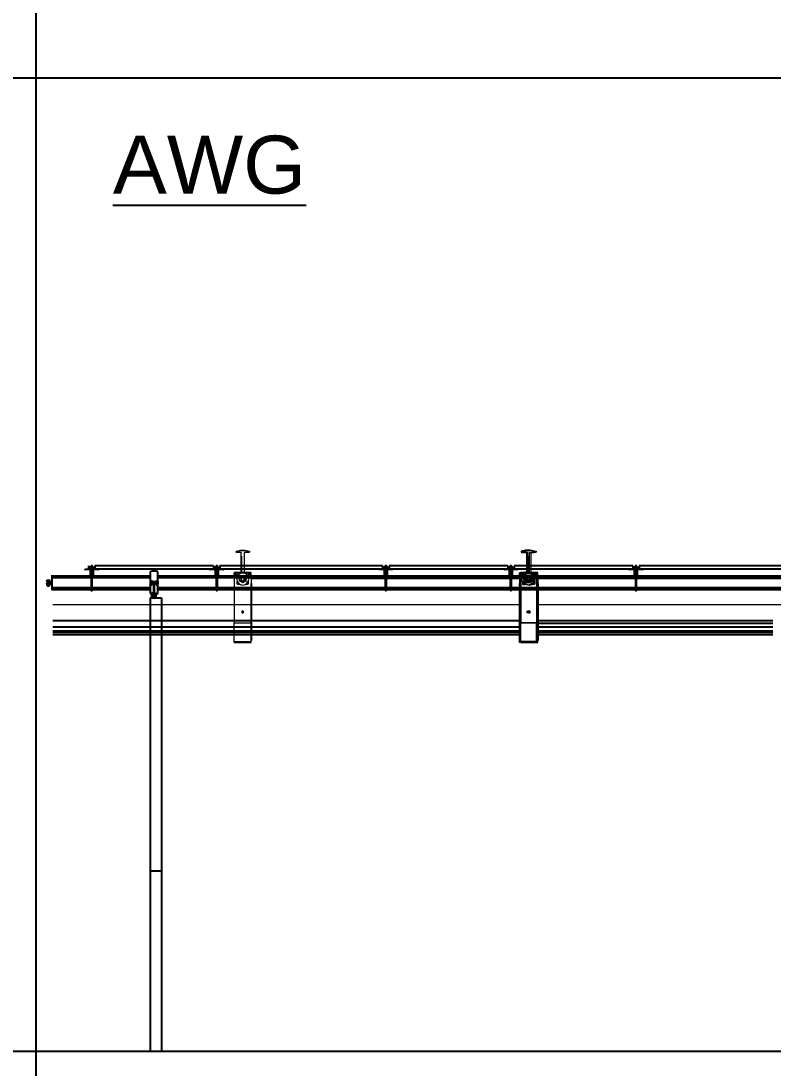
# Model space of a CAD drawing. Header units: feet. Extents: x 0.3 to 98.5, y -18.6 to 31.5.
# Drawn here: x 77.44 to 82.82, y -8.31 to -0.84 of the extents above; entities that cross this region are included whole.
import ezdxf

# ---------------------------------------------------------------- set-up
doc = ezdxf.new("R2010")
doc.units = ezdxf.units.FT
doc.header["$MEASUREMENT"] = 0
for name, color, linetype in [('ATI CENTER SUPPORT', 7, 'Continuous'), ('ATI_EARTH', 34, 'Continuous'), ('DC FEEEDERS', 1, 'Continuous'), ('DC STRING CABLES', 30, 'Continuous')]:
    doc.layers.add(name, color=color, linetype=linetype)
doc.layers.add('G-NPLT', color=67, linetype='Continuous', plot=False)
doc.styles.add('NEI-A', font='arial.ttf')

# ---------------------------------------------------------------- blocks, each defined once
blk = doc.blocks.new('CLAMP')
at = {"color": 3, "linetype": 'Continuous', "lineweight": 15}
for p, q in [((-0.0144, 0.1299), (-0.0144, 0.1287)), ((-0.0048, 0.1326), (-0.0142, 0.1302)), ((-0.0048, 0.1315), (-0.0142, 0.129)), ((-0.0142, 0.1302), (-0.0142, 0.129)), ((-0.0131, 0.1275), (-0.004, 0.1275)), ((-0.0048, 0.1326), (-0.0048, 0.1315)), ((0.0048, 0.1326), (-0.0048, 0.1326)), ((0.0048, 0.1315), (-0.0048, 0.1315)), ((-0.0032, 0.1267), (-0.0032, 0.091)), ((0.0032, 0.1242), (0.0032, 0.1267)), ((0.0032, 0.091), (0.0032, 0.1242)), ((0.004, 0.1275), (0.0131, 0.1275)), ((0.0048, 0.1326), (0.0048, 0.1315)), ((0.0142, 0.1302), (0.0048, 0.1326)), ((0.0142, 0.129), (0.0048, 0.1315)), ((0.0142, 0.1302), (0.0142, 0.129)), ((0.0144, 0.1299), (0.0144, 0.1287)), ((-0.0032, 0.0921), (-0.0037, 0.0916)), ((-0.0037, 0.0916), (-0.0037, 0.0905)), ((-0.0037, 0.0916), (-0.0037, 0.0916)), ((-0.0032, 0.091), (-0.0037, 0.0905)), ((-0.0037, 0.0905), (-0.0032, 0.09)), ((-0.0032, 0.09), (-0.0032, 0.0851)), ((0.0032, 0.0921), (0.0037, 0.0916)), ((0.0032, 0.091), (0.0037, 0.0905)), ((0.0037, 0.0905), (0.0032, 0.09)), ((0.0032, 0.0839), (0.0032, 0.09)), ((0.0037, 0.0916), (0.0037, 0.0905)), ((0.0037, 0.0916), (0.0037, 0.0916)), ((-0.0182, 0.0808), (-0.0182, 0.0839)), ((-0.0182, 0.0782), (-0.0182, 0.0808)), ((-0.0182, 0.0808), (-0.0117, 0.0808)), ((-0.0182, 0.0782), (-0.0182, 0.0778)), ((-0.0182, 0.0782), (-0.0117, 0.0782)), ((-0.0182, 0.0778), (-0.0182, 0.0758)), ((-0.0117, 0.0778), (-0.0182, 0.0778)), ((-0.0182, 0.0758), (-0.0182, -0.0236)), ((-0.0117, 0.0758), (-0.0182, 0.0758)), ((-0.0117, 0.0828), (-0.0117, 0.0821)), ((-0.0117, 0.0821), (-0.0117, 0.0755)), ((-0.0072, 0.0839), (-0.0102, 0.0837)), ((-0.0102, 0.0839), (-0.0102, 0.0837)), ((-0.0036, 0.0766), (-0.0072, 0.0745)), ((-0.0072, 0.0704), (-0.0072, 0.0745)), ((-0.0072, 0.0662), (-0.0072, 0.0704)), ((-0.0035, 0.0851), (-0.0049, 0.0851)), ((-0.0035, 0.0851), (-0.0049, 0.0851)), ((-0.0049, 0.0848), (-0.0041, 0.0848)), ((-0.0041, 0.0841), (-0.0049, 0.084)), ((-0.0041, 0.0848), (-0.0041, 0.0841)), ((0, 0.0787), (-0.0036, 0.0766)), ((0.0036, 0.0766), (0, 0.0787)), ((0.0072, 0.0745), (0.0036, 0.0766)), ((0.0102, 0.0837), (0.0072, 0.0839)), ((0.0072, 0.0704), (0.0072, 0.0745)), ((0.0072, 0.0662), (0.0072, 0.0704)), ((0.0102, 0.0839), (0.0102, 0.0837)), ((0.0117, 0.0828), (0.0117, 0.0821)), ((0.0117, 0.0755), (0.0117, 0.0821)), ((0.0117, 0.0808), (0.0182, 0.0808)), ((0.0117, 0.0782), (0.0182, 0.0782)), ((0.0182, 0.0778), (0.0117, 0.0778)), ((0.0182, 0.0758), (0.0117, 0.0758)), ((0.0182, 0.0808), (0.0182, 0.0839)), ((0.0182, 0.0782), (0.0182, 0.0808)), ((0.0182, 0.0782), (0.0182, 0.0778)), ((0.0182, 0.0778), (0.0182, 0.0758)), ((0.0182, 0.0758), (0.0182, -0.0236)), ((-0.0117, 0.0652), (-0.0117, 0.0605)), ((-0.0101, 0.0589), (-0.0056, 0.0589)), ((-0.0072, 0.0662), (-0.0036, 0.0642)), ((-0.0036, 0.0642), (0, 0.0621)), ((0, 0.0621), (0.0036, 0.0642)), ((0.0036, 0.0642), (0.0072, 0.0662)), ((0.0056, 0.0589), (0.0101, 0.0589)), ((0.0117, 0.0605), (0.0117, 0.0652)), ((0.0182, -0.0236), (-0.0182, -0.0236)), ((-0.0182, -0.0633), (-0.0182, -0.0236)), ((0.0182, -0.0633), (0.0182, -0.0236)), ((0.0182, -0.0633), (-0.0182, -0.0633)), ((-0.0182, -0.0657), (-0.0182, -0.0633)), ((0.0182, -0.0657), (-0.0182, -0.0657)), ((0.0182, -0.0657), (0.0182, -0.0633))]:
    blk.add_line(p, q, dxfattribs=at)
at = {"color": 3}
for p, q in [((-0.0182, 0.0839), (0.0182, 0.0839)), ((-0.0182, 0.0612), (-0.0182, -0.0612))]:
    blk.add_line(p, q, dxfattribs=at)
at = {"color": 3, "linetype": 'Continuous', "lineweight": 15}
for radius in [0.0128, 0.0048, 0.0036]:
    blk.add_circle((0, 0.0704), radius, dxfattribs=at)
at = {"color": 3}
blk.add_circle((0, 0), 0.00147, dxfattribs=at)
at = {"color": 3, "linetype": 'Continuous', "lineweight": 15}
for centre, radius, start, end in [((-0.0141, 0.1299), 0.0003, 104.672, 179.9818), ((-0.0141, 0.1287), 0.0003, 104.672, 179.9818), ((-0.0131, 0.1287), 0.00128, 180.0273, 270.0273), ((-0.004, 0.1267), 0.000799, 0.0273, 90.0273), ((0.004, 0.1267), 0.000799, 89.9727, 179.9727), ((0.0131, 0.1287), 0.00128, 269.9727, 359.9727), ((0.0141, 0.1299), 0.0003, 0.0182, 75.328), ((0.0141, 0.1287), 0.0003, 0.0182, 75.328), ((-0.0103, 0.0829), 0.00139, 133.1103, 183.5333), ((-0.0101, 0.0821), 0.0016, 93.3224, 179.9748), ((0, 0.0704), 0.00719, 120, 180), ((0, 0.0704), 0.00719, 180, 240), ((-0.0042, 0.0851), 0.00101, 273.3224, 359.9748), ((0, 0.0704), 0.00719, 60, 120), ((0, 0.0704), 0.00719, 0, 60), ((0, 0.0704), 0.00719, 300, 0), ((0.0101, 0.0821), 0.0016, 0.0252, 86.6776), ((0.0102, 0.0828), 0.00154, 359.0792, 44.4283), ((-0.0101, 0.0605), 0.0016, 180.0273, 270.0273), ((0, 0.0704), 0.00719, 240, 300), ((0.0101, 0.0605), 0.0016, 269.9727, 359.9727)]:
    blk.add_arc(centre, radius, start, end, dxfattribs=at)
blk.add_ellipse((-0.0042, 0.0859), major_axis=(0, 0.00107), ratio=0.942202, start_param=3.200091, end_param=4.712389, dxfattribs=at)

msp = doc.modelspace()

# ---------------------------------------------------------------- linework, layer by layer
at = {"color": 7, "linetype": 'Continuous', "lineweight": 25}
for p, q in [((77.90399, -4.75484), (77.90399, -4.75281)), ((77.93434, -4.75484), (77.90399, -4.75484)), ((77.92787, -4.72853), (77.92787, -4.75281)), ((77.93434, -4.75281), (77.92787, -4.75281)), ((77.93434, -4.75484), (77.93434, -4.75281)), ((77.93798, -4.74431), (77.93596, -4.74431)), ((77.93596, -4.74431), (77.93596, -4.75119)), ((77.93596, -4.75119), (77.93798, -4.75119)), ((77.93798, -4.74431), (77.93798, -4.75119)), ((77.93839, -4.74593), (77.93839, -4.79611)), ((77.9396, -4.74067), (77.9396, -4.7427)), ((77.96145, -4.74067), (77.9396, -4.74067)), ((77.96145, -4.7427), (77.9396, -4.7427)), ((77.9396, -4.74593), (77.9396, -4.79611)), ((77.95943, -4.74391), (77.94162, -4.74391)), ((77.94324, -4.73719), (77.94324, -4.73865)), ((77.94365, -4.73719), (77.94324, -4.73719)), ((77.94324, -4.73946), (77.94324, -4.73865)), ((77.94324, -4.73946), (77.94365, -4.73944)), ((77.94324, -4.74391), (77.94324, -4.74472)), ((77.94324, -4.74391), (77.94366, -4.74393)), ((77.94324, -4.74472), (77.94324, -4.74618)), ((77.94324, -4.74618), (77.95781, -4.74618)), ((77.94365, -4.73549), (77.94365, -4.74067)), ((77.94365, -4.73549), (77.95741, -4.73549)), ((77.94368, -4.74391), (77.94368, -4.74472)), ((77.94368, -4.74391), (77.94481, -4.74398)), ((77.94446, -4.73191), (77.94446, -4.73137)), ((77.94446, -4.73137), (77.9566, -4.73137)), ((77.94446, -4.73549), (77.94446, -4.73191)), ((77.94446, -4.752), (77.94446, -4.74618)), ((77.9566, -4.752), (77.94446, -4.752)), ((77.94463, -4.74391), (77.94463, -4.74397)), ((77.94495, -4.74391), (77.94495, -4.74472)), ((77.94495, -4.74391), (77.94601, -4.74399)), ((77.94601, -4.74399), (77.94601, -4.74425)), ((77.94648, -4.72489), (77.94648, -4.73137)), ((77.94648, -4.72489), (77.95457, -4.72489)), ((77.94648, -4.752), (77.94648, -4.79813)), ((77.94648, -4.75999), (77.94739, -4.7609)), ((77.94648, -4.75999), (77.95457, -4.75999)), ((77.94689, -4.74391), (77.94689, -4.74472)), ((77.94689, -4.74391), (77.94758, -4.74399)), ((77.95366, -4.7609), (77.94739, -4.7609)), ((77.94758, -4.74399), (77.94758, -4.74447)), ((77.94926, -4.74391), (77.94926, -4.74472)), ((77.94926, -4.74472), (77.95179, -4.74391)), ((77.94926, -4.74391), (77.9495, -4.74399)), ((77.9495, -4.74399), (77.9495, -4.74464)), ((77.95053, -4.73549), (77.95053, -4.73191)), ((77.95053, -4.73611), (77.95053, -4.74067)), ((77.95053, -4.74618), (77.95053, -4.75146)), ((77.95179, -4.74391), (77.95179, -4.74472)), ((77.95417, -4.74391), (77.95348, -4.74399)), ((77.95366, -4.7609), (77.95457, -4.75999)), ((77.95417, -4.74391), (77.95417, -4.74472)), ((77.95457, -4.73137), (77.95457, -4.72489)), ((77.95457, -4.79813), (77.95457, -4.752)), ((77.95611, -4.74391), (77.95504, -4.74399)), ((77.95611, -4.74391), (77.95611, -4.74472)), ((77.95737, -4.74391), (77.95611, -4.74398)), ((77.95642, -4.74397), (77.95642, -4.74391)), ((77.9566, -4.73137), (77.9566, -4.73191)), ((77.9566, -4.73549), (77.9566, -4.73191)), ((77.9566, -4.74618), (77.9566, -4.752)), ((77.95737, -4.74391), (77.95737, -4.74472)), ((77.95781, -4.74391), (77.95737, -4.74393)), ((77.95741, -4.73549), (77.95741, -4.74067)), ((77.95781, -4.73719), (77.95741, -4.73719)), ((77.95781, -4.73946), (77.95741, -4.73944)), ((77.95781, -4.73946), (77.95781, -4.73719)), ((77.95781, -4.74618), (77.95781, -4.74391)), ((77.96145, -4.7427), (77.96145, -4.74067)), ((77.96145, -4.79611), (77.96145, -4.74593)), ((77.96267, -4.79611), (77.96267, -4.74593)), ((77.96509, -4.74431), (77.96307, -4.74431)), ((77.96307, -4.75119), (77.96307, -4.74431)), ((77.96307, -4.75119), (77.96509, -4.75119)), ((77.96509, -4.75119), (77.96509, -4.74431)), ((77.96671, -4.75281), (77.96671, -4.75484)), ((77.97319, -4.75281), (77.96671, -4.75281)), ((77.99706, -4.75484), (77.96671, -4.75484)), ((77.97319, -4.72853), (77.97319, -4.75281)), ((77.99706, -4.75281), (77.99706, -4.75484)), ((78.37144, -4.84104), (78.37144, -4.76949)), ((78.42306, -4.84104), (78.42306, -4.76949)), ((78.79744, -4.75484), (78.79744, -4.75281)), ((78.82779, -4.75484), (78.79744, -4.75484)), ((78.82779, -4.75281), (78.82132, -4.75281)), ((78.82779, -4.75484), (78.82779, -4.75281)), ((78.83143, -4.74431), (78.82941, -4.74431)), ((78.82941, -4.74431), (78.82941, -4.75119)), ((78.82941, -4.75119), (78.83143, -4.75119)), ((78.83143, -4.74431), (78.83143, -4.75119)), ((78.83184, -4.74593), (78.83184, -4.79611)), ((78.83305, -4.74067), (78.83305, -4.7427)), ((78.8549, -4.74067), (78.83305, -4.74067)), ((78.8549, -4.7427), (78.83305, -4.7427)), ((78.83305, -4.74593), (78.83305, -4.79611)), ((78.85288, -4.74391), (78.83507, -4.74391)), ((78.83669, -4.73719), (78.83669, -4.73865)), ((78.8371, -4.73719), (78.83669, -4.73719)), ((78.83669, -4.73946), (78.83669, -4.73865)), ((78.83669, -4.73946), (78.8371, -4.73944)), ((78.83669, -4.74391), (78.83669, -4.74472)), ((78.83669, -4.74391), (78.83711, -4.74393)), ((78.83669, -4.74472), (78.83669, -4.74618)), ((78.83669, -4.74618), (78.85126, -4.74618)), ((78.8371, -4.73549), (78.8371, -4.74067)), ((78.8371, -4.73549), (78.85086, -4.73549)), ((78.83713, -4.74391), (78.83713, -4.74472)), ((78.83713, -4.74391), (78.83826, -4.74398)), ((78.83791, -4.73549), (78.83791, -4.73137)), ((78.83791, -4.73137), (78.85005, -4.73137)), ((78.83791, -4.752), (78.83791, -4.74618)), ((78.85005, -4.752), (78.83791, -4.752)), ((78.83808, -4.74391), (78.83808, -4.74397)), ((78.8384, -4.74391), (78.8384, -4.74472)), ((78.8384, -4.74391), (78.83946, -4.74399)), ((78.83946, -4.74399), (78.83946, -4.74425)), ((78.83993, -4.72489), (78.83993, -4.73137)), ((78.83993, -4.72489), (78.84802, -4.72489)), ((78.83993, -4.752), (78.83993, -4.79813)), ((78.83993, -4.75999), (78.84084, -4.7609)), ((78.83993, -4.75999), (78.84802, -4.75999)), ((78.84034, -4.74391), (78.84034, -4.74472)), ((78.84034, -4.74391), (78.84103, -4.74399)), ((78.84711, -4.7609), (78.84084, -4.7609)), ((78.84103, -4.74399), (78.84103, -4.74447)), ((78.84271, -4.74391), (78.84271, -4.74472)), ((78.84271, -4.74472), (78.84524, -4.74391)), ((78.84271, -4.74391), (78.84295, -4.74399)), ((78.84295, -4.74399), (78.84295, -4.74464)), ((78.84398, -4.73549), (78.84398, -4.73191)), ((78.84398, -4.73611), (78.84398, -4.74067)), ((78.84398, -4.74618), (78.84398, -4.75146)), ((78.84524, -4.74391), (78.84524, -4.74472)), ((78.84762, -4.74391), (78.84693, -4.74399)), ((78.84711, -4.7609), (78.84802, -4.75999)), ((78.84762, -4.74391), (78.84762, -4.74472)), ((78.84802, -4.73137), (78.84802, -4.72489)), ((78.84802, -4.79813), (78.84802, -4.752)), ((78.84956, -4.74391), (78.84849, -4.74399)), ((78.84956, -4.74391), (78.84956, -4.74472)), ((78.85082, -4.74391), (78.84956, -4.74398)), ((78.84987, -4.74397), (78.84987, -4.74391)), ((78.85005, -4.73137), (78.85005, -4.73191)), ((78.85005, -4.73549), (78.85005, -4.73191)), ((78.85005, -4.74618), (78.85005, -4.752)), ((78.85082, -4.74391), (78.85082, -4.74472)), ((78.85126, -4.74391), (78.85082, -4.74393)), ((78.85086, -4.73549), (78.85086, -4.74067)), ((78.85126, -4.73719), (78.85086, -4.73719)), ((78.85126, -4.73946), (78.85086, -4.73944)), ((78.85126, -4.73865), (78.85126, -4.73719)), ((78.85126, -4.73946), (78.85126, -4.73865)), ((78.85126, -4.74391), (78.85126, -4.74472)), ((78.85126, -4.74618), (78.85126, -4.74472)), ((78.8549, -4.7427), (78.8549, -4.74067)), ((78.8549, -4.79611), (78.8549, -4.74593)), ((78.85612, -4.79611), (78.85612, -4.74593)), ((78.85854, -4.74431), (78.85652, -4.74431)), ((78.85652, -4.75119), (78.85652, -4.74431)), ((78.85652, -4.75119), (78.85854, -4.75119)), ((78.85854, -4.75119), (78.85854, -4.74431)), ((78.86016, -4.75281), (78.86016, -4.75484)), ((78.86664, -4.75281), (78.86016, -4.75281)), ((78.89051, -4.75484), (78.86016, -4.75484)), ((78.89051, -4.75281), (78.89051, -4.75484)), ((80.00525, -4.75484), (80.00525, -4.75281)), ((80.03559, -4.75484), (80.00525, -4.75484)), ((80.03559, -4.75281), (80.02912, -4.75281)), ((80.03559, -4.75484), (80.03559, -4.75281)), ((80.03721, -4.74431), (80.03721, -4.75119)), ((80.03924, -4.74431), (80.03721, -4.74431)), ((80.03721, -4.75119), (80.03924, -4.75119)), ((80.03924, -4.74431), (80.03924, -4.75119)), ((80.03964, -4.74593), (80.03964, -4.79611)), ((80.04085, -4.74067), (80.04085, -4.7427)), ((80.0627, -4.74067), (80.04085, -4.74067)), ((80.0627, -4.7427), (80.04085, -4.7427)), ((80.04085, -4.74593), (80.04085, -4.79611)), ((80.06068, -4.74391), (80.04288, -4.74391)), ((80.0445, -4.73719), (80.0445, -4.73865)), ((80.0449, -4.73719), (80.0445, -4.73719)), ((80.0445, -4.73946), (80.0445, -4.73865)), ((80.0445, -4.73946), (80.0449, -4.73944)), ((80.0445, -4.74391), (80.0445, -4.74472)), ((80.0445, -4.74391), (80.04491, -4.74393)), ((80.0445, -4.74472), (80.0445, -4.74618)), ((80.0445, -4.74618), (80.05906, -4.74618)), ((80.0449, -4.73549), (80.0449, -4.74067)), ((80.0449, -4.73549), (80.05866, -4.73549)), ((80.04493, -4.74391), (80.04493, -4.74472)), ((80.04493, -4.74391), (80.04607, -4.74398)), ((80.04571, -4.73191), (80.04571, -4.73137)), ((80.04571, -4.73137), (80.05785, -4.73137)), ((80.04571, -4.73549), (80.04571, -4.73191)), ((80.04571, -4.752), (80.04571, -4.74618)), ((80.05785, -4.752), (80.04571, -4.752)), ((80.04588, -4.74391), (80.04588, -4.74397)), ((80.0462, -4.74391), (80.0462, -4.74472)), ((80.0462, -4.74391), (80.04726, -4.74399)), ((80.04726, -4.74399), (80.04726, -4.74425)), ((80.04773, -4.72489), (80.04773, -4.73137)), ((80.04773, -4.72489), (80.05583, -4.72489)), ((80.04773, -4.752), (80.04773, -4.79813)), ((80.04773, -4.75999), (80.04864, -4.7609)), ((80.04773, -4.75999), (80.05583, -4.75999)), ((80.04814, -4.74391), (80.04814, -4.74472)), ((80.04814, -4.74391), (80.04883, -4.74399)), ((80.05492, -4.7609), (80.04864, -4.7609)), ((80.04883, -4.74399), (80.04883, -4.74447)), ((80.05051, -4.74391), (80.05051, -4.74472)), ((80.05051, -4.74472), (80.05304, -4.74391)), ((80.05051, -4.74391), (80.05076, -4.74399)), ((80.05076, -4.74399), (80.05076, -4.74464)), ((80.05178, -4.73549), (80.05178, -4.73191)), ((80.05178, -4.73611), (80.05178, -4.74067)), ((80.05178, -4.74618), (80.05178, -4.75146)), ((80.05304, -4.74391), (80.05304, -4.74472)), ((80.05542, -4.74391), (80.05473, -4.74399)), ((80.05492, -4.7609), (80.05583, -4.75999)), ((80.05542, -4.74391), (80.05542, -4.74472)), ((80.05583, -4.73137), (80.05583, -4.72489)), ((80.05583, -4.79813), (80.05583, -4.752)), ((80.05736, -4.74391), (80.0563, -4.74399)), ((80.05736, -4.74391), (80.05736, -4.74472)), ((80.05862, -4.74391), (80.05736, -4.74398)), ((80.05768, -4.74397), (80.05768, -4.74391)), ((80.05785, -4.73137), (80.05785, -4.73191)), ((80.05785, -4.73549), (80.05785, -4.73191)), ((80.05785, -4.74618), (80.05785, -4.752)), ((80.05862, -4.74391), (80.05862, -4.74472)), ((80.05906, -4.74391), (80.05862, -4.74393)), ((80.05866, -4.73549), (80.05866, -4.74067)), ((80.05906, -4.73719), (80.05866, -4.73719)), ((80.05906, -4.73946), (80.05866, -4.73944)), ((80.05906, -4.73946), (80.05906, -4.73719)), ((80.05906, -4.74618), (80.05906, -4.74391)), ((80.0627, -4.7427), (80.0627, -4.74067)), ((80.0627, -4.79611), (80.0627, -4.74593)), ((80.06392, -4.79611), (80.06392, -4.74593)), ((80.06635, -4.74431), (80.06432, -4.74431)), ((80.06432, -4.75119), (80.06432, -4.74431)), ((80.06432, -4.75119), (80.06635, -4.75119)), ((80.06635, -4.75119), (80.06635, -4.74431)), ((80.06796, -4.75281), (80.06796, -4.75484)), ((80.07444, -4.75281), (80.06796, -4.75281)), ((80.09831, -4.75484), (80.06796, -4.75484)), ((80.09831, -4.75281), (80.09831, -4.75484)), ((80.8987, -4.75484), (80.8987, -4.75281)), ((80.92904, -4.75484), (80.8987, -4.75484)), ((80.92904, -4.75281), (80.92257, -4.75281)), ((80.92904, -4.75484), (80.92904, -4.75281)), ((80.93269, -4.74431), (80.93066, -4.74431)), ((80.93066, -4.74431), (80.93066, -4.75119)), ((80.93066, -4.75119), (80.93269, -4.75119)), ((80.93269, -4.74431), (80.93269, -4.75119)), ((80.93309, -4.74593), (80.93309, -4.79611)), ((80.9343, -4.74067), (80.9343, -4.7427)), ((80.95615, -4.74067), (80.9343, -4.74067)), ((80.95615, -4.7427), (80.9343, -4.7427)), ((80.9343, -4.74593), (80.9343, -4.79611)), ((80.95413, -4.74391), (80.93633, -4.74391)), ((80.93795, -4.73719), (80.93795, -4.73865)), ((80.93835, -4.73719), (80.93795, -4.73719)), ((80.93795, -4.73946), (80.93795, -4.73865)), ((80.93795, -4.73946), (80.93835, -4.73944)), ((80.93795, -4.74391), (80.93795, -4.74472)), ((80.93795, -4.74391), (80.93836, -4.74393)), ((80.93795, -4.74472), (80.93795, -4.74618)), ((80.93795, -4.74618), (80.95251, -4.74618)), ((80.93835, -4.73549), (80.93835, -4.74067)), ((80.93835, -4.73549), (80.95211, -4.73549)), ((80.93839, -4.74391), (80.93839, -4.74472)), ((80.93839, -4.74391), (80.93952, -4.74398)), ((80.93916, -4.73549), (80.93916, -4.73137)), ((80.93916, -4.73137), (80.9513, -4.73137)), ((80.93916, -4.752), (80.93916, -4.74618)), ((80.9513, -4.752), (80.93916, -4.752)), ((80.93933, -4.74391), (80.93933, -4.74397)), ((80.93965, -4.74391), (80.93965, -4.74472)), ((80.93965, -4.74391), (80.94071, -4.74399)), ((80.94071, -4.74399), (80.94071, -4.74425)), ((80.94118, -4.72489), (80.94118, -4.73137)), ((80.94118, -4.72489), (80.94928, -4.72489)), ((80.94118, -4.752), (80.94118, -4.79813)), ((80.94118, -4.75999), (80.94209, -4.7609)), ((80.94118, -4.75999), (80.94928, -4.75999)), ((80.94159, -4.74391), (80.94159, -4.74472)), ((80.94159, -4.74391), (80.94228, -4.74399)), ((80.94837, -4.7609), (80.94209, -4.7609)), ((80.94228, -4.74399), (80.94228, -4.74447)), ((80.94396, -4.74391), (80.94396, -4.74472)), ((80.94396, -4.74472), (80.94649, -4.74391)), ((80.94396, -4.74391), (80.94421, -4.74399)), ((80.94421, -4.74399), (80.94421, -4.74464)), ((80.94523, -4.73549), (80.94523, -4.73191)), ((80.94523, -4.73611), (80.94523, -4.74067)), ((80.94523, -4.74618), (80.94523, -4.75146)), ((80.94649, -4.74391), (80.94649, -4.74472)), ((80.94887, -4.74391), (80.94818, -4.74399)), ((80.94837, -4.7609), (80.94928, -4.75999)), ((80.94887, -4.74391), (80.94887, -4.74472)), ((80.94928, -4.73137), (80.94928, -4.72489)), ((80.94928, -4.79813), (80.94928, -4.752)), ((80.95081, -4.74391), (80.94975, -4.74399)), ((80.95081, -4.74391), (80.95081, -4.74472)), ((80.95207, -4.74391), (80.95081, -4.74398)), ((80.95113, -4.74397), (80.95113, -4.74391)), ((80.9513, -4.73137), (80.9513, -4.73191)), ((80.9513, -4.73549), (80.9513, -4.73191)), ((80.9513, -4.74618), (80.9513, -4.752)), ((80.95207, -4.74391), (80.95207, -4.74472)), ((80.95251, -4.74391), (80.95207, -4.74393)), ((80.95211, -4.73549), (80.95211, -4.74067)), ((80.95251, -4.73719), (80.95211, -4.73719)), ((80.95251, -4.73946), (80.95211, -4.73944)), ((80.95251, -4.73865), (80.95251, -4.73719)), ((80.95251, -4.73946), (80.95251, -4.73865)), ((80.95251, -4.74618), (80.95251, -4.74391)), ((80.95615, -4.7427), (80.95615, -4.74067)), ((80.95615, -4.79611), (80.95615, -4.74593)), ((80.95737, -4.79611), (80.95737, -4.74593)), ((80.9598, -4.74431), (80.95777, -4.74431)), ((80.95777, -4.75119), (80.95777, -4.74431)), ((80.95777, -4.75119), (80.9598, -4.75119)), ((80.9598, -4.75119), (80.9598, -4.74431)), ((80.96142, -4.75281), (80.96142, -4.75484)), ((80.96789, -4.75281), (80.96142, -4.75281)), ((80.99176, -4.75484), (80.96142, -4.75484)), ((80.99176, -4.75281), (80.99176, -4.75484)), ((81.79215, -4.75484), (81.79215, -4.75281)), ((81.82249, -4.75484), (81.79215, -4.75484)), ((81.82249, -4.75281), (81.81602, -4.75281)), ((81.82249, -4.75484), (81.82249, -4.75281)), ((81.82614, -4.74431), (81.82411, -4.74431)), ((81.82411, -4.74431), (81.82411, -4.75119)), ((81.82411, -4.75119), (81.82614, -4.75119)), ((81.82614, -4.74431), (81.82614, -4.75119)), ((81.82654, -4.74593), (81.82654, -4.79611)), ((81.82775, -4.74067), (81.82775, -4.7427)), ((81.84961, -4.74067), (81.82775, -4.74067)), ((81.84961, -4.7427), (81.82775, -4.7427)), ((81.82775, -4.74593), (81.82775, -4.79611)), ((81.84758, -4.74391), (81.82978, -4.74391)), ((81.8314, -4.73719), (81.8314, -4.73865)), ((81.8318, -4.73719), (81.8314, -4.73719)), ((81.8314, -4.73946), (81.8314, -4.73865)), ((81.8314, -4.73946), (81.8318, -4.73944)), ((81.8314, -4.74391), (81.8314, -4.74472)), ((81.8314, -4.74391), (81.83181, -4.74393)), ((81.8314, -4.74472), (81.8314, -4.74618)), ((81.8314, -4.74618), (81.84596, -4.74618)), ((81.8318, -4.73549), (81.8318, -4.74067)), ((81.8318, -4.73549), (81.84556, -4.73549)), ((81.83184, -4.74391), (81.83184, -4.74472)), ((81.83184, -4.74391), (81.83297, -4.74398)), ((81.83261, -4.73549), (81.83261, -4.73137)), ((81.83261, -4.73137), (81.84475, -4.73137)), ((81.83261, -4.752), (81.83261, -4.74618)), ((81.84475, -4.752), (81.83261, -4.752)), ((81.83278, -4.74391), (81.83278, -4.74397)), ((81.8331, -4.74391), (81.8331, -4.74472)), ((81.8331, -4.74391), (81.83416, -4.74399)), ((81.83416, -4.74399), (81.83416, -4.74425)), ((81.83463, -4.72489), (81.83463, -4.73137)), ((81.83463, -4.72489), (81.84273, -4.72489)), ((81.83463, -4.752), (81.83463, -4.79813)), ((81.83463, -4.75999), (81.83554, -4.7609)), ((81.83463, -4.75999), (81.84273, -4.75999)), ((81.83504, -4.74391), (81.83504, -4.74472)), ((81.83504, -4.74391), (81.83573, -4.74399)), ((81.84182, -4.7609), (81.83554, -4.7609)), ((81.83573, -4.74399), (81.83573, -4.74447)), ((81.83741, -4.74391), (81.83741, -4.74472)), ((81.83741, -4.74472), (81.83994, -4.74391)), ((81.83741, -4.74391), (81.83766, -4.74399)), ((81.83766, -4.74399), (81.83766, -4.74464)), ((81.83868, -4.73549), (81.83868, -4.73191)), ((81.83868, -4.73611), (81.83868, -4.74067)), ((81.83868, -4.74618), (81.83868, -4.75146)), ((81.83994, -4.74391), (81.83994, -4.74472)), ((81.84232, -4.74391), (81.84163, -4.74399)), ((81.84182, -4.7609), (81.84273, -4.75999)), ((81.84232, -4.74391), (81.84232, -4.74472)), ((81.84273, -4.73137), (81.84273, -4.72489)), ((81.84273, -4.79813), (81.84273, -4.752)), ((81.84426, -4.74391), (81.8432, -4.74399)), ((81.84426, -4.74391), (81.84426, -4.74472)), ((81.84552, -4.74391), (81.84426, -4.74398)), ((81.84458, -4.74397), (81.84458, -4.74391)), ((81.84475, -4.73549), (81.84475, -4.73137)), ((81.84475, -4.74618), (81.84475, -4.752)), ((81.84552, -4.74391), (81.84552, -4.74472)), ((81.84596, -4.74391), (81.84552, -4.74393)), ((81.84556, -4.73611), (81.84556, -4.73549)), ((81.84556, -4.73611), (81.84556, -4.74067)), ((81.84596, -4.73719), (81.84556, -4.73719)), ((81.84596, -4.73946), (81.84556, -4.73944)), ((81.84596, -4.73946), (81.84596, -4.73719)), ((81.84596, -4.74618), (81.84596, -4.74391)), ((81.84961, -4.7427), (81.84961, -4.74067)), ((81.84961, -4.79611), (81.84961, -4.74593)), ((81.85082, -4.79611), (81.85082, -4.74593)), ((81.85325, -4.74431), (81.85122, -4.74431)), ((81.85122, -4.75119), (81.85122, -4.74431)), ((81.85122, -4.75119), (81.85325, -4.75119)), ((81.85325, -4.75119), (81.85325, -4.74431)), ((81.85487, -4.75281), (81.85487, -4.75484)), ((81.86134, -4.75281), (81.85487, -4.75281)), ((81.88521, -4.75484), (81.85487, -4.75484)), ((81.88521, -4.75281), (81.88521, -4.75484)), ((77.62661, -4.8404), (77.62661, -4.84291)), ((77.65413, -4.8404), (77.62661, -4.8404)), ((77.62661, -4.85289), (77.62661, -4.8554)), ((77.62661, -4.8554), (77.65413, -4.8554)), ((77.63066, -4.83231), (77.62915, -4.83318)), ((77.62915, -4.83318), (77.62915, -4.8404)), ((77.63066, -4.8554), (77.62915, -4.85627)), ((77.62915, -4.85627), (77.62915, -4.86505)), ((77.63066, -4.83231), (77.65008, -4.83231)), ((77.63389, -4.84696), (77.63389, -4.84885)), ((77.63476, -4.83318), (77.63476, -4.8404)), ((77.63476, -4.85627), (77.63476, -4.86505)), ((77.64598, -4.83318), (77.64598, -4.8404)), ((77.64598, -4.85627), (77.64598, -4.86505)), ((77.64684, -4.84885), (77.64684, -4.84696)), ((77.65158, -4.83318), (77.65008, -4.83231)), ((77.65158, -4.85627), (77.65008, -4.8554)), ((77.65158, -4.83318), (77.65158, -4.8404)), ((77.65158, -4.85627), (77.65158, -4.86505)), ((77.65413, -4.84291), (77.65413, -4.8404)), ((77.65413, -4.8554), (77.65413, -4.85289)), ((77.6606, -4.84696), (77.6606, -4.84291)), ((77.6606, -4.84291), (77.66465, -4.84291)), ((77.66465, -4.84696), (77.6606, -4.84696)), ((77.6606, -4.85289), (77.6606, -4.84885)), ((77.6606, -4.84885), (77.66465, -4.84885)), ((77.66465, -4.85289), (77.6606, -4.85289)), ((77.66465, -4.7953), (77.66465, -4.84696)), ((77.66465, -4.79935), (78.37144, -4.79935)), ((77.66465, -4.84885), (77.66465, -4.90051)), ((77.94162, -4.79813), (77.95943, -4.79813)), ((77.94648, -4.79935), (77.94648, -4.90051)), ((77.95457, -4.90051), (77.95457, -4.79935)), ((78.37144, -4.85447), (78.37144, -4.84134)), ((78.37144, -4.84305), (78.42306, -4.84305)), ((78.42306, -4.8479), (78.37144, -4.8479)), ((78.42306, -4.85276), (78.37144, -4.85276)), ((78.37144, -4.92631), (78.37144, -4.85476)), ((78.37403, -4.85323), (78.37403, -4.85755)), ((78.37471, -4.83657), (78.37419, -4.8371)), ((78.37419, -4.8371), (78.37419, -4.84252)), ((78.38471, -4.8371), (78.37419, -4.8371)), ((78.37419, -4.84252), (78.37471, -4.84305)), ((78.37419, -4.84252), (78.38471, -4.84252)), ((78.3847, -4.85802), (78.37419, -4.85802)), ((78.37471, -4.83657), (78.38418, -4.83657)), ((78.37621, -4.85802), (78.37621, -4.86268)), ((78.37873, -4.84305), (78.37873, -4.85276)), ((78.37911, -4.85323), (78.37911, -4.85755)), ((78.38268, -4.86268), (78.38268, -4.85802)), ((78.38471, -4.8371), (78.38418, -4.83657)), ((78.38418, -4.84305), (78.38471, -4.84252)), ((78.38453, -4.85323), (78.38453, -4.85755)), ((78.38471, -4.84252), (78.38471, -4.8371)), ((78.38487, -4.85323), (78.38487, -4.85755)), ((78.39482, -4.95649), (78.39482, -4.85276)), ((78.39968, -4.95649), (78.39968, -4.85276)), ((78.40964, -4.85755), (78.40964, -4.85323)), ((78.41032, -4.83657), (78.4098, -4.8371)), ((78.4098, -4.8371), (78.4098, -4.84252)), ((78.42032, -4.8371), (78.4098, -4.8371)), ((78.4098, -4.84252), (78.41032, -4.84305)), ((78.4098, -4.84252), (78.42032, -4.84252)), ((78.42031, -4.85802), (78.4098, -4.85802)), ((78.40997, -4.85755), (78.40997, -4.85323)), ((78.41032, -4.83657), (78.41979, -4.83657)), ((78.41182, -4.85802), (78.41182, -4.86268)), ((78.41539, -4.85755), (78.41539, -4.85323)), ((78.41577, -4.85276), (78.41577, -4.84305)), ((78.41829, -4.86268), (78.41829, -4.85802)), ((78.42032, -4.8371), (78.41979, -4.83657)), ((78.41979, -4.84305), (78.42032, -4.84252)), ((78.42032, -4.84252), (78.42032, -4.8371)), ((78.42048, -4.85755), (78.42048, -4.85323)), ((78.42306, -4.79935), (84.51013, -4.79935)), ((78.42306, -4.84134), (78.42306, -4.85447)), ((78.42306, -4.92631), (78.42306, -4.85476)), ((78.83507, -4.79813), (78.85288, -4.79813)), ((78.83993, -4.79935), (78.83993, -4.90051)), ((78.84802, -4.90051), (78.84802, -4.79935)), ((80.04288, -4.79813), (80.06068, -4.79813)), ((80.04773, -4.79935), (80.04773, -4.90051)), ((80.05583, -4.90051), (80.05583, -4.79935)), ((80.93633, -4.79813), (80.95413, -4.79813)), ((80.94118, -4.79935), (80.94118, -4.90051)), ((80.94928, -4.90051), (80.94928, -4.79935)), ((81.82978, -4.79813), (81.84758, -4.79813)), ((81.83463, -4.79935), (81.83463, -4.90051)), ((81.84273, -4.90051), (81.84273, -4.79935)), ((77.62915, -4.86505), (77.63066, -4.86592)), ((77.63066, -4.86592), (77.65008, -4.86592)), ((77.63389, -4.86592), (77.63389, -4.87156)), ((77.63389, -4.87156), (77.63511, -4.87278)), ((77.63389, -4.87156), (77.64684, -4.87156)), ((77.64563, -4.87278), (77.63511, -4.87278)), ((77.64563, -4.87278), (77.64684, -4.87156)), ((77.64684, -4.87156), (77.64684, -4.86592)), ((77.65008, -4.86592), (77.65158, -4.86505)), ((77.66465, -4.89646), (77.94648, -4.89646)), ((77.95457, -4.89646), (78.37144, -4.89646)), ((78.37621, -4.86268), (78.37707, -4.86328)), ((78.38268, -4.86268), (78.37621, -4.86268)), ((78.38182, -4.86328), (78.37707, -4.86328)), ((78.37855, -4.91958), (78.37855, -4.95649)), ((78.38182, -4.86328), (78.38268, -4.86268)), ((78.39482, -4.92213), (78.39968, -4.92213)), ((78.39968, -4.92194), (78.4004, -4.92191)), ((78.40768, -4.92443), (78.40768, -4.95649)), ((78.41182, -4.86268), (78.41268, -4.86328)), ((78.41829, -4.86268), (78.41182, -4.86268)), ((78.41743, -4.86328), (78.41268, -4.86328)), ((78.41743, -4.86328), (78.41829, -4.86268)), ((78.42306, -4.89646), (78.83993, -4.89646)), ((78.84802, -4.89646), (80.04773, -4.89646)), ((80.05583, -4.89646), (80.94118, -4.89646)), ((80.94928, -4.89646), (81.83463, -4.89646)), ((81.84273, -4.89646), (83.62153, -4.89646)), ((78.36893, -4.95649), (78.36893, -8.19363)), ((78.36893, -4.95649), (78.44993, -4.95649)), ((78.39968, -4.94148), (78.39482, -4.94148)), ((78.44993, -4.95649), (78.44993, -8.19363)), ((78.36893, -6.90568), (78.44993, -6.90568))]:
    msp.add_line(p, q, dxfattribs=at)
at = {"color": 8, "linetype": 'Continuous', "lineweight": 25}
for p, q in [((77.95457, -4.76536), (77.94648, -4.76536)), ((78.84802, -4.76536), (78.83993, -4.76536)), ((80.05583, -4.76536), (80.04773, -4.76536)), ((80.94928, -4.76536), (80.94118, -4.76536)), ((81.84273, -4.76536), (81.83463, -4.76536)), ((77.66465, -4.85613), (77.65134, -4.85613)), ((77.65158, -4.83968), (77.66465, -4.83968)), ((77.66465, -4.81229), (77.94648, -4.81229)), ((77.95457, -4.81229), (78.37144, -4.81229)), ((78.37156, -4.84012), (78.37419, -4.84012)), ((78.37403, -4.85569), (78.37156, -4.85569)), ((78.38471, -4.84012), (78.4098, -4.84012)), ((78.39482, -4.85569), (78.38487, -4.85569)), ((78.40964, -4.85569), (78.39968, -4.85569)), ((78.42032, -4.84012), (78.42294, -4.84012)), ((78.42294, -4.85569), (78.42048, -4.85569)), ((78.42306, -4.81229), (78.83993, -4.81229)), ((78.84802, -4.81229), (80.04773, -4.81229)), ((80.05583, -4.81229), (80.94118, -4.81229)), ((80.94928, -4.81229), (81.83463, -4.81229)), ((81.84273, -4.81229), (83.62153, -4.81229)), ((77.66465, -4.88351), (77.94648, -4.88351)), ((77.94648, -4.8916), (77.95457, -4.8916)), ((77.95457, -4.88351), (78.37144, -4.88351)), ((78.4004, -4.92191), (78.4004, -4.95649)), ((78.42306, -4.88351), (78.83993, -4.88351)), ((78.83993, -4.8916), (78.84802, -4.8916)), ((78.84802, -4.88351), (80.04773, -4.88351)), ((80.04773, -4.8916), (80.05583, -4.8916)), ((80.05583, -4.88351), (80.94118, -4.88351)), ((80.94118, -4.8916), (80.94928, -4.8916)), ((80.94928, -4.88351), (81.83463, -4.88351)), ((81.83463, -4.8916), (81.84273, -4.8916)), ((81.84273, -4.88351), (83.62153, -4.88351))]:
    msp.add_line(p, q, dxfattribs=at)
at = {"color": 7, "linetype": 'Continuous', "lineweight": 25, "flags": 128}
for points in [[(78.37144, -4.92631), (78.37525, -4.92746), (78.37855, -4.9283)], [(78.37855, -4.91958), (78.38657, -4.92121), (78.39482, -4.92194)], [(78.4004, -4.92191), (78.40266, -4.92196), (78.40469, -4.92228), (78.40629, -4.92284), (78.40735, -4.92361), (78.40768, -4.92443)]]:
    msp.add_lwpolyline(points, dxfattribs=at)
at = {"color": 7, "linetype": 'Continuous', "lineweight": 25}
for centre, radius, start, end in [((77.90399, -4.75119), 0.00364, 206.3878, 270), ((77.93434, -4.75119), 0.00162, 270, 0), ((77.93434, -4.75119), 0.00364, 270, 0), ((77.9396, -4.74431), 0.00364, 90, 180), ((77.9396, -4.74431), 0.00162, 90, 180), ((77.94162, -4.74593), 0.00324, 90, 180), ((77.94162, -4.74593), 0.00202, 90, 180), ((77.94723, -4.74625), 0.01076, 90.781537, 109.474621), ((77.94762, -4.74086), 0.00949, 90.78245, 109.473708), ((77.94762, -4.74254), 0.00946, 250.493889, 269.249953), ((77.94691, -4.74642), 0.01093, 70.675451, 89.068391), ((77.9474, -4.74067), 0.0093, 70.331726, 89.412116), ((77.94736, -4.74252), 0.00949, 270.776463, 289.479695), ((77.95371, -4.74094), 0.00958, 90.867722, 109.388436), ((77.95412, -4.74631), 0.01082, 90.834408, 109.42175), ((77.95366, -4.7427), 0.0093, 250.331726, 269.412116), ((77.95343, -4.74085), 0.00949, 70.523691, 89.220151), ((77.95343, -4.74251), 0.00949, 270.78245, 289.473708), ((77.95382, -4.74625), 0.01076, 70.526297, 89.217545), ((77.95943, -4.74593), 0.00324, 0, 90), ((77.95943, -4.74593), 0.00202, 0, 90), ((77.96145, -4.74431), 0.00364, 0, 90), ((77.96145, -4.74431), 0.00162, 0, 90), ((77.96671, -4.75119), 0.00364, 180, 270), ((77.96671, -4.75119), 0.00162, 180, 270), ((77.99706, -4.75119), 0.00364, 270, 333.6122), ((78.39725, -4.8479), 0.08255, 71.782189, 108.217811), ((78.79744, -4.75119), 0.00364, 206.3878, 270), ((78.82779, -4.75119), 0.00162, 270, 0), ((78.82779, -4.75119), 0.00364, 270, 0), ((78.83305, -4.74431), 0.00364, 90, 180), ((78.83305, -4.74431), 0.00162, 90, 180), ((78.83507, -4.74593), 0.00324, 90, 180), ((78.83507, -4.74593), 0.00202, 90, 180), ((78.84068, -4.74625), 0.01076, 90.781537, 109.474621), ((78.84107, -4.74086), 0.00949, 90.78245, 109.473708), ((78.84107, -4.74254), 0.00946, 250.493889, 269.249953), ((78.84036, -4.74642), 0.01093, 70.675451, 89.068391), ((78.84085, -4.74067), 0.0093, 70.331726, 89.412116), ((78.84081, -4.74252), 0.00949, 270.776463, 289.479695), ((78.84716, -4.74094), 0.00958, 90.867722, 109.388436), ((78.84757, -4.74631), 0.01082, 90.834408, 109.42175), ((78.84711, -4.7427), 0.0093, 250.331726, 269.412116), ((78.84688, -4.74085), 0.00949, 70.523691, 89.220151), ((78.84688, -4.74251), 0.00949, 270.78245, 289.473708), ((78.84727, -4.74625), 0.01076, 70.526297, 89.217545), ((78.85288, -4.74593), 0.00324, 360, 90), ((78.85288, -4.74593), 0.00202, 360, 90), ((78.8549, -4.74431), 0.00364, 0, 90), ((78.8549, -4.74431), 0.00162, 0, 90), ((78.86016, -4.75119), 0.00364, 180, 270), ((78.86016, -4.75119), 0.00162, 180, 270), ((78.89051, -4.75119), 0.00364, 270, 333.6122), ((80.00525, -4.75119), 0.00364, 206.3878, 270), ((80.03559, -4.75119), 0.00162, 270, 0), ((80.03559, -4.75119), 0.00364, 270, 0), ((80.04085, -4.74431), 0.00364, 90, 180), ((80.04085, -4.74431), 0.00162, 90, 180), ((80.04288, -4.74593), 0.00324, 90, 180), ((80.04288, -4.74593), 0.00202, 90, 180), ((80.04849, -4.74625), 0.01076, 90.781537, 109.474621), ((80.04887, -4.74086), 0.00949, 90.78245, 109.473708), ((80.04887, -4.74254), 0.00946, 250.493889, 269.249953), ((80.04816, -4.74642), 0.01093, 70.675451, 89.068391), ((80.04865, -4.74067), 0.0093, 70.331726, 89.412116), ((80.04862, -4.74252), 0.00949, 270.776463, 289.479695), ((80.05496, -4.74094), 0.00958, 90.867722, 109.388436), ((80.05538, -4.74631), 0.01082, 90.834408, 109.42175), ((80.05491, -4.7427), 0.0093, 250.331726, 269.412116), ((80.05468, -4.74085), 0.00949, 70.523691, 89.220151), ((80.05468, -4.74251), 0.00949, 270.78245, 289.473708), ((80.05507, -4.74625), 0.01076, 70.526297, 89.217545), ((80.06068, -4.74593), 0.00324, 0, 90), ((80.06068, -4.74593), 0.00202, 0, 90), ((80.0627, -4.74431), 0.00364, 0, 90), ((80.0627, -4.74431), 0.00162, 0, 90), ((80.06796, -4.75119), 0.00364, 180, 270), ((80.06796, -4.75119), 0.00162, 180, 270), ((80.09831, -4.75119), 0.00364, 270, 333.6122), ((80.8987, -4.75119), 0.00364, 206.3878, 270), ((80.92904, -4.75119), 0.00162, 270, 0), ((80.92904, -4.75119), 0.00364, 270, 0), ((80.9343, -4.74431), 0.00364, 90, 180), ((80.9343, -4.74431), 0.00162, 90, 180), ((80.93633, -4.74593), 0.00324, 90, 180), ((80.93633, -4.74593), 0.00202, 90, 180), ((80.94194, -4.74625), 0.01076, 90.781537, 109.474621), ((80.94232, -4.74086), 0.00949, 90.78245, 109.473708), ((80.94232, -4.74254), 0.00946, 250.493889, 269.249953), ((80.94161, -4.74642), 0.01093, 70.675451, 89.068391), ((80.9421, -4.74067), 0.0093, 70.331726, 89.412116), ((80.94207, -4.74252), 0.00949, 270.776463, 289.479695), ((80.94841, -4.74094), 0.00958, 90.867722, 109.388436), ((80.94883, -4.74631), 0.01082, 90.834408, 109.42175), ((80.94836, -4.7427), 0.0093, 250.331726, 269.412116), ((80.94814, -4.74085), 0.00949, 70.523691, 89.220151), ((80.94813, -4.74251), 0.00949, 270.78245, 289.473708), ((80.94852, -4.74625), 0.01076, 70.526297, 89.217545), ((80.95413, -4.74593), 0.00324, 360, 90), ((80.95413, -4.74593), 0.00202, 360, 90), ((80.95615, -4.74431), 0.00364, 0, 90), ((80.95615, -4.74431), 0.00162, 0, 90), ((80.96142, -4.75119), 0.00364, 180, 270), ((80.96142, -4.75119), 0.00162, 180, 270), ((80.99176, -4.75119), 0.00364, 270, 333.6122), ((81.79215, -4.75119), 0.00364, 206.3878, 270), ((81.82249, -4.75119), 0.00162, 270, 0), ((81.82249, -4.75119), 0.00364, 270, 0), ((81.82775, -4.74431), 0.00364, 90, 180), ((81.82775, -4.74431), 0.00162, 90, 180), ((81.82978, -4.74593), 0.00324, 90, 180), ((81.82978, -4.74593), 0.00202, 90, 180), ((81.83539, -4.74625), 0.01076, 90.781537, 109.474621), ((81.83577, -4.74086), 0.00949, 90.78245, 109.473708), ((81.83577, -4.74254), 0.00946, 250.493889, 269.249953), ((81.83506, -4.74642), 0.01093, 70.675451, 89.068391), ((81.83555, -4.74067), 0.0093, 70.331726, 89.412116), ((81.83552, -4.74252), 0.00949, 270.776463, 289.479695), ((81.84186, -4.74094), 0.00958, 90.867722, 109.388436), ((81.84228, -4.74631), 0.01082, 90.834408, 109.42175), ((81.84181, -4.7427), 0.0093, 250.331726, 269.412116), ((81.84159, -4.74085), 0.00949, 70.523691, 89.220151), ((81.84158, -4.74251), 0.00949, 270.78245, 289.473708), ((81.84197, -4.74625), 0.01076, 70.526297, 89.217545), ((81.84758, -4.74593), 0.00324, 0, 90), ((81.84758, -4.74593), 0.00202, 0, 90), ((81.84961, -4.74431), 0.00364, 0, 90), ((81.84961, -4.74431), 0.00162, 0, 90), ((81.85487, -4.75119), 0.00364, 180, 270), ((81.85487, -4.75119), 0.00162, 180, 270), ((81.88521, -4.75119), 0.00364, 270, 333.6122), ((77.63217, -4.83795), 0.00564, 92.108197, 122.27605), ((77.63217, -4.86104), 0.00564, 92.108197, 122.27605), ((77.63176, -4.8379), 0.00559, 57.597827, 88.017925), ((77.63177, -4.86098), 0.00558, 57.559628, 88.056125), ((77.64059, -4.85231), 0.02, 90.640612, 106.947342), ((77.64067, -4.8759), 0.0205, 90.840361, 106.747593), ((77.6401, -4.85258), 0.02027, 73.162468, 89.249578), ((77.64015, -4.87539), 0.01999, 73.04582, 89.366226), ((77.64899, -4.83795), 0.00564, 92.108197, 122.27605), ((77.6489, -4.86077), 0.00537, 91.336842, 123.047406), ((77.64859, -4.8379), 0.00559, 57.597827, 88.017925), ((77.64856, -4.86107), 0.00568, 57.824141, 87.791611), ((77.94162, -4.79611), 0.00324, 180, 270), ((77.94162, -4.79611), 0.00202, 180, 270), ((77.95943, -4.79611), 0.00202, 270, 0), ((77.95943, -4.79611), 0.00324, 270, 0), ((78.36245, -4.83987), 0.00911, 350.755951, 358.47617), ((78.36245, -4.85593), 0.00911, 1.52383, 9.244049), ((78.37669, -4.86052), 0.00776, 90.878492, 110.060683), ((78.37474, -4.85322), 0.000716, 140.012168, 180.790079), ((78.37669, -4.85026), 0.00776, 249.939317, 269.121508), ((78.37474, -4.85756), 0.000716, 179.209921, 219.987832), ((78.37646, -4.86047), 0.00772, 69.884689, 89.176135), ((78.37646, -4.8503), 0.00772, 270.823865, 290.115311), ((78.38194, -4.86146), 0.0087, 90.744456, 108.928097), ((78.38194, -4.84932), 0.0087, 251.071903, 269.255544), ((78.38169, -4.86154), 0.00879, 71.159801, 89.167646), ((78.38169, -4.84923), 0.00879, 270.832354, 288.840199), ((78.38529, -4.85323), 0.000755, 141.124725, 179.677522), ((78.38529, -4.85754), 0.000755, 180.322478, 218.875275), ((78.38415, -4.85322), 0.000716, 359.209921, 39.987832), ((78.38415, -4.85756), 0.000716, 320.012168, 0.790079), ((78.41035, -4.85322), 0.000716, 140.012168, 180.790079), ((78.41035, -4.85756), 0.000716, 179.209921, 219.987832), ((78.40922, -4.85323), 0.000755, 0.322478, 38.875275), ((78.40922, -4.85754), 0.000755, 321.124725, 359.677522), ((78.41281, -4.86154), 0.00879, 90.832354, 108.840199), ((78.41281, -4.84923), 0.00879, 251.159801, 269.167646), ((78.41257, -4.86146), 0.0087, 71.071903, 89.255544), ((78.41257, -4.84932), 0.0087, 270.744456, 288.928097), ((78.41804, -4.86047), 0.00772, 90.823865, 110.115311), ((78.41804, -4.8503), 0.00772, 249.884689, 269.176135), ((78.41781, -4.86052), 0.00776, 69.939317, 89.121508), ((78.41781, -4.85026), 0.00776, 270.878492, 290.060683), ((78.41976, -4.85322), 0.000716, 359.209921, 39.987832), ((78.41976, -4.85756), 0.000716, 320.012168, 0.790079), ((78.43205, -4.83987), 0.00911, 181.52383, 189.244049), ((78.43205, -4.85593), 0.00911, 170.755951, 178.47617), ((78.83507, -4.79611), 0.00324, 180, 270), ((78.83507, -4.79611), 0.00202, 180, 270), ((78.85288, -4.79611), 0.00202, 270, 0), ((78.85288, -4.79611), 0.00324, 270, 360), ((80.04288, -4.79611), 0.00324, 180, 270), ((80.04288, -4.79611), 0.00202, 180, 270), ((80.06068, -4.79611), 0.00202, 270, 0), ((80.06068, -4.79611), 0.00324, 270, 0), ((80.93633, -4.79611), 0.00324, 180, 270), ((80.93633, -4.79611), 0.00202, 180, 270), ((80.95413, -4.79611), 0.00202, 270, 0), ((80.95413, -4.79611), 0.00324, 270, 360), ((81.82978, -4.79611), 0.00324, 180, 270), ((81.82978, -4.79611), 0.00202, 180, 270), ((81.84758, -4.79611), 0.00202, 270, 0), ((81.84758, -4.79611), 0.00324, 270, 0), ((77.63217, -4.86029), 0.00564, 237.72395, 267.891803), ((77.63177, -4.86035), 0.00558, 271.943875, 302.440372), ((77.64067, -4.84542), 0.0205, 253.252407, 269.159639), ((77.64015, -4.84594), 0.01999, 270.633774, 286.95418), ((77.6489, -4.86055), 0.00537, 236.952594, 268.663158), ((77.64856, -4.86025), 0.00568, 272.208389, 302.175859), ((77.95053, -4.90051), 0.00405, 180, 0), ((78.39725, -4.8479), 0.08255, 277.25861, 288.217811), ((78.84398, -4.90051), 0.00405, 180, 0), ((80.05178, -4.90051), 0.00405, 180, 0), ((80.94523, -4.90051), 0.00405, 180, 0), ((81.83868, -4.90051), 0.00405, 180, 0)]:
    msp.add_arc(centre, radius, start, end, dxfattribs=at)
for centre, major_axis, ratio, start_param, end_param in [((77.95053, -4.73905), (0.00728, 0.00045), 0.3139957, 2.7731698, 3.1222356), ((77.95053, -4.74431), (0.00728, 0.00045), 0.3139957, 2.7731698, 3.1222356), ((77.95053, -4.74431), (0.00728, 0.00126), 0.2696128, 2.3968839, 2.7459498), ((77.95053, -4.74431), (0.00727, 0.00186), 0.1935412, 2.0450356, 2.3941015), ((77.95053, -4.74431), (0.00728, 0.00221), 0.1002607, 1.7148622, 2.0639281), ((77.95053, -4.74431), (0.00728, 0.00221), 0.1002607, 4.8564549, 5.2055207), ((77.95053, -4.74431), (0.00589, 0.00179), 0.1002607, 4.8980999, 5.2055207), ((77.95053, -4.74431), (0.00727, 0.00186), 0.1935412, 5.1866283, 5.5356941), ((77.95053, -4.74431), (0.00589, 0.0015), 0.1935412, 5.328746, 5.5356941), ((77.95053, -4.74431), (0.00728, 0.00126), 0.2696128, 5.5384766, 5.8875424), ((77.95053, -4.73905), (0.00728, 0.00045), 0.3139957, 5.9147624, 6.2638283), ((77.95053, -4.74431), (0.00728, 0.00045), 0.3139957, 5.9147624, 6.2638283), ((78.84398, -4.73905), (0.00728, 0.00045), 0.3139957, 2.7731698, 3.1222356), ((78.84398, -4.74431), (0.00728, 0.00045), 0.3139957, 2.7731698, 3.1222356), ((78.84398, -4.74431), (0.00728, 0.00126), 0.2696128, 2.3968839, 2.7459498), ((78.84398, -4.74431), (0.00727, 0.00186), 0.1935412, 2.0450356, 2.3941015), ((78.84398, -4.74431), (0.00728, 0.00221), 0.1002607, 1.7148622, 2.0639281), ((78.84398, -4.74431), (0.00728, 0.00221), 0.1002607, 4.8564549, 5.2055207), ((78.84398, -4.74431), (0.00589, 0.00179), 0.1002607, 4.8980999, 5.2055207), ((78.84398, -4.74431), (0.00727, 0.00186), 0.1935412, 5.1866283, 5.5356941), ((78.84398, -4.74431), (0.00589, 0.0015), 0.1935412, 5.328746, 5.5356941), ((78.84398, -4.74431), (0.00728, 0.00126), 0.2696128, 5.5384766, 5.8875424), ((78.84398, -4.73905), (0.00728, 0.00045), 0.3139957, 5.9147624, 6.2638283), ((78.84398, -4.74431), (0.00728, 0.00045), 0.3139957, 5.9147624, 6.2638283), ((80.05178, -4.73905), (0.00728, 0.00045), 0.3139957, 2.7731698, 3.1222356), ((80.05178, -4.74431), (0.00728, 0.00045), 0.3139957, 2.7731698, 3.1222356), ((80.05178, -4.74431), (0.00728, 0.00126), 0.2696128, 2.3968839, 2.7459498), ((80.05178, -4.74431), (0.00727, 0.00186), 0.1935412, 2.0450356, 2.3941015), ((80.05178, -4.74431), (0.00728, 0.00221), 0.1002607, 1.7148622, 2.0639281), ((80.05178, -4.74431), (0.00728, 0.00221), 0.1002607, 4.8564549, 5.2055207), ((80.05178, -4.74431), (0.00589, 0.00179), 0.1002607, 4.8980999, 5.2055207), ((80.05178, -4.74431), (0.00727, 0.00186), 0.1935412, 5.1866283, 5.5356941), ((80.05178, -4.74431), (0.00589, 0.0015), 0.1935412, 5.328746, 5.5356941), ((80.05178, -4.74431), (0.00728, 0.00126), 0.2696128, 5.5384766, 5.8875424), ((80.05178, -4.73905), (0.00728, 0.00045), 0.3139957, 5.9147624, 6.2638283), ((80.05178, -4.74431), (0.00728, 0.00045), 0.3139957, 5.9147624, 6.2638283), ((80.94523, -4.73905), (0.00728, 0.00045), 0.3139957, 2.7731698, 3.1222356), ((80.94523, -4.74431), (0.00728, 0.00045), 0.3139957, 2.7731698, 3.1222356), ((80.94523, -4.74431), (0.00728, 0.00126), 0.2696128, 2.3968839, 2.7459498), ((80.94523, -4.74431), (0.00727, 0.00186), 0.1935412, 2.0450356, 2.3941015), ((80.94523, -4.74431), (0.00728, 0.00221), 0.1002607, 1.7148622, 2.0639281), ((80.94523, -4.74431), (0.00728, 0.00221), 0.1002607, 4.8564549, 5.2055207), ((80.94523, -4.74431), (0.00589, 0.00179), 0.1002607, 4.8980999, 5.2055207), ((80.94523, -4.74431), (0.00727, 0.00186), 0.1935412, 5.1866283, 5.5356941), ((80.94523, -4.74431), (0.00589, 0.0015), 0.1935412, 5.328746, 5.5356941), ((80.94523, -4.74431), (0.00728, 0.00126), 0.2696128, 5.5384766, 5.8875424), ((80.94523, -4.73905), (0.00728, 0.00045), 0.3139957, 5.9147624, 6.2638283), ((80.94523, -4.74431), (0.00728, 0.00045), 0.3139957, 5.9147624, 6.2638283), ((81.83868, -4.73905), (0.00728, 0.00045), 0.3139957, 2.7731698, 3.1222356), ((81.83868, -4.74431), (0.00728, 0.00045), 0.3139957, 2.7731698, 3.1222356), ((81.83868, -4.74431), (0.00728, 0.00126), 0.2696128, 2.3968839, 2.7459498), ((81.83868, -4.74431), (0.00727, 0.00186), 0.1935412, 2.0450356, 2.3941015), ((81.83868, -4.74431), (0.00728, 0.00221), 0.1002607, 1.7148622, 2.0639281), ((81.83868, -4.74431), (0.00728, 0.00221), 0.1002607, 4.8564549, 5.2055207), ((81.83868, -4.74431), (0.00589, 0.00179), 0.1002607, 4.8980999, 5.2055207), ((81.83868, -4.74431), (0.00727, 0.00186), 0.1935412, 5.1866283, 5.5356941), ((81.83868, -4.74431), (0.00589, 0.0015), 0.1935412, 5.328746, 5.5356941), ((81.83868, -4.74431), (0.00728, 0.00126), 0.2696128, 5.5384766, 5.8875424), ((81.83868, -4.73905), (0.00728, 0.00045), 0.3139957, 5.9147624, 6.2638283), ((81.83868, -4.74431), (0.00728, 0.00045), 0.3139957, 5.9147624, 6.2638283)]:
    msp.add_ellipse(centre, major_axis=major_axis, ratio=ratio, start_param=start_param, end_param=end_param, dxfattribs=at)
at = {"layer": 'ATI CENTER SUPPORT', "color": 2}
for p, q in [((79.01707, -4.65984), (79.01707, -4.77769)), ((81.06512, -4.65984), (81.06512, -4.77769))]:
    msp.add_line(p, q, dxfattribs=at)
at = {"layer": 'ATI CENTER SUPPORT', "color": 1}
for p, q in [((78.82132, -4.72853), (77.97319, -4.72853)), ((78.82132, -4.75281), (77.97319, -4.75281)), ((78.82132, -4.72853), (78.82132, -4.75281)), ((78.86664, -4.72853), (78.86664, -4.75281)), ((80.02912, -4.72853), (78.86664, -4.72853)), ((80.02912, -4.75281), (78.86664, -4.75281)), ((80.02912, -4.72853), (80.02912, -4.75281)), ((80.07444, -4.72853), (80.07444, -4.75281)), ((80.92257, -4.72853), (80.07444, -4.72853)), ((80.92257, -4.75281), (80.07444, -4.75281)), ((80.92257, -4.72853), (80.92257, -4.75281)), ((80.96789, -4.72853), (80.96789, -4.75281)), ((81.81602, -4.72853), (80.96789, -4.72853)), ((81.81602, -4.75281), (80.96789, -4.75281)), ((81.81602, -4.72853), (81.81602, -4.75281)), ((81.86134, -4.72853), (81.86134, -4.75281)), ((83.60292, -4.72853), (81.86134, -4.72853)), ((83.60292, -4.75281), (81.86134, -4.75281))]:
    msp.add_line(p, q, dxfattribs=at)
at = {"layer": 'ATI CENTER SUPPORT', "color": 8, "linetype": 'Continuous', "lineweight": 15}
for p, q in [((79.09125, -4.81859), (81.00107, -4.81859)), ((81.12677, -4.81859), (83.30461, -4.81859)), ((77.67239, -5.00415), (79.77367, -5.00415)), ((79.77065, -5.00415), (81.0058, -5.00415)), ((81.12677, -5.00415), (83.22773, -5.00415))]:
    msp.add_line(p, q, dxfattribs=at)
at = {"layer": 'ATI CENTER SUPPORT', "color": 2, "extrusion": (-1, 0, -1.22465e-16), "const_width": 6.51933}
for elevation in [-79.01874, -81.06678]:
    msp.add_lwpolyline([(4.77769, 0), (4.65984, 0)], dxfattribs=dict(at, elevation=elevation))
at = {"layer": 'ATI_EARTH', "color": 7}
msp.add_lwpolyline([(66.76685, -8.19176), (88.3762, -8.19176)], dxfattribs=at)
at = {"layer": 'DC FEEEDERS'}
for p, q in [((81.0058, -5.12157), (77.6718, -5.12157)), ((81.0058, -5.20365), (77.6718, -5.20365))]:
    msp.add_line(p, q, dxfattribs=at)
for points in [[(82.81716, -5.12157), (81.12677, -5.12157)], [(82.81716, -5.20365), (81.12677, -5.20365)]]:
    msp.add_lwpolyline(points, dxfattribs=at)
at = {"layer": 'DC STRING CABLES', "flags": 128}
for points in [[(81.12677, -5.1363), (82.81716, -5.1363)], [(77.6718, -5.16401), (81.0058, -5.16401)], [(77.6718, -5.19171), (81.0058, -5.19171)], [(77.6718, -5.21942), (81.0058, -5.21942)], [(81.12677, -5.16401), (82.81716, -5.16401)], [(81.12677, -5.19171), (82.81716, -5.19171)], [(81.12677, -5.21942), (82.81716, -5.21942)]]:
    msp.add_lwpolyline(points, dxfattribs=at)
at = {"layer": 'G-NPLT'}
msp.add_line((88.37485, -1.24799), (45.09242, -1.24799), dxfattribs=at)
msp.add_lwpolyline([(77.55425, -12.80943), (77.55425, 10.31345)], dxfattribs=at)

# ---------------------------------------------------------------- block references
at = {"xscale": 3.333333333333333, "yscale": 3.333333333333333, "zscale": 3.333333333333333}
msp.add_blockref('CLAMP', (81.06658, -5.05739), dxfattribs=at)
at = {"layer": 'ATI CENTER SUPPORT', "xscale": -3.333333333333333, "yscale": 3.333333333333333, "zscale": 3.333333333333333}
for p in [(79.02944, -5.05739), (81.07749, -5.05739)]:
    msp.add_blockref('CLAMP', p, dxfattribs=at)

# ---------------------------------------------------------------- texts
at = {"layer": 'G-NPLT', "insert": (78.10186, -1.65731), "char_height": 0.3619249, "attachment_point": 1, "style": 'NEI-A'}
msp.add_mtext_dynamic_manual_height_columns('{\\H1.1429x;\\LAWG}', width=1.3478212, gutter_width=3.10221, heights=[0], dxfattribs=at)

doc.saveas('drawing.dxf')
